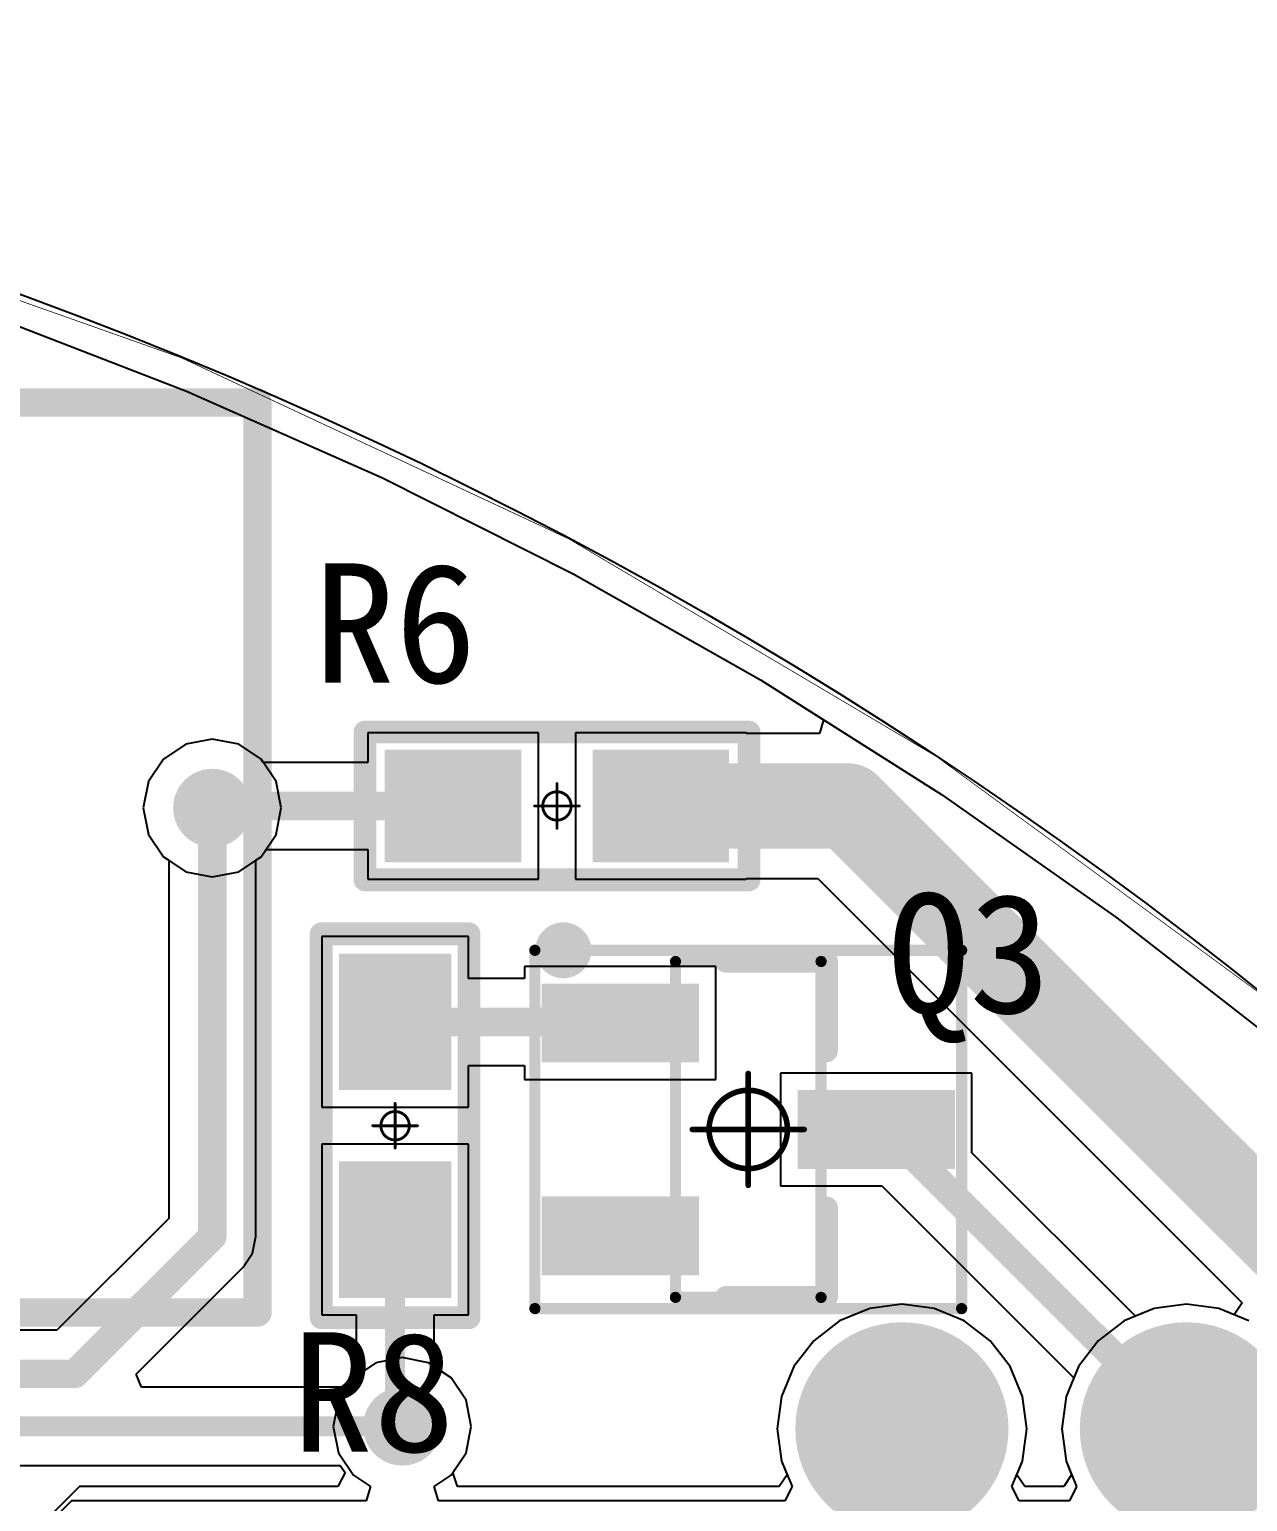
# Model space of a CAD drawing. Header units: millimetres. Extents: x 28 to 238, y 6 to 119.
# Drawn here: x 84.08 to 94.95, y 93.38 to 106.53 of the extents above; entities that cross this region are included whole.
import ezdxf

# ---------------------------------------------------------------- set-up
doc = ezdxf.new("R2010")
doc.units = ezdxf.units.MM
for name, color, linetype in [('BottomLayer', 5, 'Continuous'), ('BottomSolder', 6, 'Continuous'), ('KeepOutLayer', 6, 'Continuous'), ('Mechanical13', 56, 'Continuous'), ('Mechanical15', 56, 'Continuous'), ('MultiLayer', 9, 'Continuous'), ('PadHoleLayer', 156, 'Continuous'), ('TopLayer', 1, 'Continuous'), ('TopOverlay', 2, 'Continuous'), ('TopPaste', 8, 'Continuous'), ('TopSolder', 216, 'Continuous'), ('ViaHoleLayer', 16, 'Continuous')]:
    doc.layers.add(name, color=color, linetype=linetype)

# ---------------------------------------------------------------- blocks, each defined once
blk = doc.blocks.new('DIP6_300_11')
at = {"layer": 'BottomLayer', "const_width": 0.85}
for points in [[(3.385, 2.54, 1), (4.235, 2.54, 1)], [(-4.235, 0, 1), (-3.385, 0, 1)], [(3.385, 0, 1), (4.235, 0, 1)], [(-4.235, -2.54, 1), (-3.385, -2.54, 1)], [(3.385, -2.54, 1), (4.235, -2.54, 1)]]:
    blk.add_lwpolyline(points, format="xyb", close=True, dxfattribs=at)
at = {"layer": 'BottomLayer'}
blk.add_solid([(-4.66, 1.69), (-2.96, 1.69), (-4.66, 3.39), (-2.96, 3.39)], dxfattribs=at)
at = {"layer": 'BottomSolder', "const_width": 0.952}
for points in [[(3.334, 2.54, 1), (4.286, 2.54, 1)], [(-4.286, 0, 1), (-3.334, 0, 1)], [(3.334, 0, 1), (4.286, 0, 1)], [(-4.286, -2.54, 1), (-3.334, -2.54, 1)], [(3.334, -2.54, 1), (4.286, -2.54, 1)]]:
    blk.add_lwpolyline(points, format="xyb", close=True, dxfattribs=at)
at = {"layer": 'BottomSolder'}
blk.add_solid([(-4.762, 1.588), (-2.858, 1.588), (-4.762, 3.492), (-2.858, 3.492)], dxfattribs=at)
at = {"layer": 'Mechanical15', "const_width": 0.05}
for points in [[(0, -0.5), (0, 0.5)], [(0.5, 0), (-0.5, 0)]]:
    blk.add_lwpolyline(points, dxfattribs=at)
at = {"layer": 'Mechanical15'}
for points, const_width in [([(-0.012, 0.5, 1), (0.012, 0.5, 1)], 0.025), ([(0.35, 0, 1), (-0.35, 0, 1)], 0.05), ([(-0.512, 0, 1), (-0.487, 0, 1)], 0.025), ([(-0.362, 0, 1), (-0.337, 0, 1)], 0.025), ([(0.337, 0, 1), (0.362, 0, 1)], 0.025), ([(0.487, 0, 1), (0.512, 0, 1)], 0.025), ([(-0.012, -0.5, 1), (0.012, -0.5, 1)], 0.025)]:
    blk.add_lwpolyline(points, format="xyb", close=True, dxfattribs=dict(at, const_width=const_width))
at = {"layer": 'MultiLayer', "const_width": 0.85}
for points in [[(3.385, 2.54, 1), (4.235, 2.54, 1)], [(-4.235, 0, 1), (-3.385, 0, 1)], [(3.385, 0, 1), (4.235, 0, 1)], [(-4.235, -2.54, 1), (-3.385, -2.54, 1)], [(3.385, -2.54, 1), (4.235, -2.54, 1)]]:
    blk.add_lwpolyline(points, format="xyb", close=True, dxfattribs=at)
at = {"layer": 'MultiLayer'}
blk.add_solid([(-4.66, 1.69), (-2.96, 1.69), (-4.66, 3.39), (-2.96, 3.39)], dxfattribs=at)
at = {"layer": 'PadHoleLayer', "const_width": 0.4}
for points in [[(-4.01, 2.54, 1), (-3.61, 2.54, 1)], [(3.61, 2.54, 1), (4.01, 2.54, 1)], [(-4.01, 0, 1), (-3.61, 0, 1)], [(3.61, 0, 1), (4.01, 0, 1)], [(-4.01, -2.54, 1), (-3.61, -2.54, 1)], [(3.61, -2.54, 1), (4.01, -2.54, 1)]]:
    blk.add_lwpolyline(points, format="xyb", close=True, dxfattribs=at)
at = {"layer": 'TopLayer', "const_width": 0.85}
for points in [[(3.385, 2.54, 1), (4.235, 2.54, 1)], [(-4.235, 0, 1), (-3.385, 0, 1)], [(3.385, 0, 1), (4.235, 0, 1)], [(-4.235, -2.54, 1), (-3.385, -2.54, 1)], [(3.385, -2.54, 1), (4.235, -2.54, 1)]]:
    blk.add_lwpolyline(points, format="xyb", close=True, dxfattribs=at)
at = {"layer": 'TopLayer'}
blk.add_solid([(-4.66, 1.69), (-2.96, 1.69), (-4.66, 3.39), (-2.96, 3.39)], dxfattribs=at)
at = {"layer": 'TopOverlay'}
for points, const_width in [([(-3.556, 4.318, 1), (-4.064, 4.318, 1)], 0.508), ([(-4.191, 4.318, 1), (-3.937, 4.318, 1)], 0.254), ([(-3.683, 4.318, 1), (-3.429, 4.318, 1)], 0.254), ([(-2.603, 3.048, 1), (-2.477, 3.048, 1)], 0.127), ([(-2.603, 3.048, 1), (-2.477, 3.048, 1)], 0.127), ([(-0.825, 3.048, 1), (-0.699, 3.048, 1)], 0.127), ([(-0.825, 3.048, 1), (-0.699, 3.048, 1)], 0.127), ([(0.699, 3.048, 1), (0.825, 3.048, 1)], 0.127), ([(0.699, 3.048, 1), (0.825, 3.048, 1)], 0.127), ([(2.477, 3.048, 1), (2.603, 3.048, 1)], 0.127), ([(2.477, 3.048, 1), (2.603, 3.048, 1)], 0.127), ([(-1.651, 2.286, 1), (-1.905, 2.286, 1)], 0.381), ([(-2, 2.286, 1), (-1.81, 2.286, 1)], 0.191), ([(-1.746, 2.286, 1), (-1.556, 2.286, 1)], 0.191), ([(-0.064, 2.286, 1), (0.064, 2.286, 1)], 0.127), ([(-0.064, 2.286, 1), (0.064, 2.286, 1)], 0.127), ([(-2.603, -3.048, 1), (-2.477, -3.048, 1)], 0.127), ([(-2.603, -3.048, 1), (-2.477, -3.048, 1)], 0.127), ([(2.477, -3.048, 1), (2.603, -3.048, 1)], 0.127), ([(2.477, -3.048, 1), (2.603, -3.048, 1)], 0.127)]:
    blk.add_lwpolyline(points, format="xyb", close=True, dxfattribs=dict(at, const_width=const_width))
at = {"layer": 'TopOverlay', "const_width": 0.254}
for points in [[(-0.762, 3.048), (-2.54, 3.048)], [(-2.54, -3.048), (-2.54, 3.048)], [(2.54, 3.048), (0.762, 3.048)], [(2.54, -3.048), (2.54, 3.048)], [(2.54, -3.048), (-2.54, -3.048)]]:
    blk.add_lwpolyline(points, dxfattribs=at)
for points in [[(0, 2.286, -0.414214), (-0.762, 3.048)], [(0.762, 3.048, -0.414214), (0, 2.286)]]:
    blk.add_lwpolyline(points, format="xyb", dxfattribs=at)
at = {"layer": 'TopSolder', "const_width": 0.952}
for points in [[(3.334, 2.54, 1), (4.286, 2.54, 1)], [(-4.286, 0, 1), (-3.334, 0, 1)], [(3.334, 0, 1), (4.286, 0, 1)], [(-4.286, -2.54, 1), (-3.334, -2.54, 1)], [(3.334, -2.54, 1), (4.286, -2.54, 1)]]:
    blk.add_lwpolyline(points, format="xyb", close=True, dxfattribs=at)
at = {"layer": 'TopSolder'}
blk.add_solid([(-4.762, 1.588), (-2.858, 1.588), (-4.762, 3.492), (-2.858, 3.492)], dxfattribs=at)
blk = doc.blocks.new('VH3_96_LI_2P_32')
at = {"layer": 'BottomLayer', "const_width": 1.35}
blk.add_lwpolyline([(1.307, 0, 1), (2.657, 0, 1)], format="xyb", close=True, dxfattribs=at)
at = {"layer": 'BottomLayer'}
blk.add_solid([(-3.33, -1.35), (-0.63, -1.35), (-3.33, 1.35), (-0.63, 1.35)], dxfattribs=at)
at = {"layer": 'BottomSolder', "const_width": 1.452}
blk.add_lwpolyline([(1.257, 0, 1), (2.708, 0, 1)], format="xyb", close=True, dxfattribs=at)
at = {"layer": 'BottomSolder'}
blk.add_solid([(-3.432, -1.452), (-0.528, -1.452), (-3.432, 1.452), (-0.528, 1.452)], dxfattribs=at)
at = {"layer": 'Mechanical15', "const_width": 0.05}
for points in [[(0, 0.5), (0, -0.5)], [(-0.5, 0), (0.5, 0)]]:
    blk.add_lwpolyline(points, dxfattribs=at)
at = {"layer": 'Mechanical15'}
for points, const_width in [([(-0.012, 0.5, 1), (0.012, 0.5, 1)], 0.025), ([(0.35, 0, 1), (-0.35, 0, 1)], 0.05), ([(-0.512, 0, 1), (-0.487, 0, 1)], 0.025), ([(-0.362, 0, 1), (-0.337, 0, 1)], 0.025), ([(0.337, 0, 1), (0.362, 0, 1)], 0.025), ([(0.487, 0, 1), (0.512, 0, 1)], 0.025), ([(-0.012, -0.5, 1), (0.012, -0.5, 1)], 0.025)]:
    blk.add_lwpolyline(points, format="xyb", close=True, dxfattribs=dict(at, const_width=const_width))
at = {"layer": 'MultiLayer', "const_width": 1.35}
blk.add_lwpolyline([(1.307, 0, 1), (2.657, 0, 1)], format="xyb", close=True, dxfattribs=at)
at = {"layer": 'MultiLayer'}
blk.add_solid([(-3.33, -1.35), (-0.63, -1.35), (-3.33, 1.35), (-0.63, 1.35)], dxfattribs=at)
at = {"layer": 'PadHoleLayer', "const_width": 0.75}
for points in [[(-2.355, 0, 1), (-1.605, 0, 1)], [(1.607, 0, 1), (2.357, 0, 1)]]:
    blk.add_lwpolyline(points, format="xyb", close=True, dxfattribs=at)
at = {"layer": 'TopLayer', "const_width": 1.35}
blk.add_lwpolyline([(1.307, 0, 1), (2.657, 0, 1)], format="xyb", close=True, dxfattribs=at)
at = {"layer": 'TopLayer'}
blk.add_solid([(-3.33, -1.35), (-0.63, -1.35), (-3.33, 1.35), (-0.63, 1.35)], dxfattribs=at)
at = {"layer": 'TopOverlay', "const_width": 0.254}
for points in [[(-2.742, 3.556), (-2.742, 2.54)], [(-2.742, 3.556), (2.846, 3.556)], [(2.846, 3.556), (2.846, 2.54)], [(-4.063, 2.54), (-4.063, -4.572)], [(-4.063, 2.54), (4.065, 2.54)], [(4.065, 2.54), (4.065, -4.572)], [(4.065, 0), (4.065, -4.572)], [(-4.063, -4.572), (-2.336, -4.572)], [(-2.336, -4.572), (4.065, -4.572)]]:
    blk.add_lwpolyline(points, dxfattribs=at)
at = {"layer": 'TopOverlay', "const_width": 0.127}
for points in [[(-2.805, 3.556, 1), (-2.678, 3.556, 1)], [(-2.805, 3.556, 1), (-2.678, 3.556, 1)], [(2.783, 3.556, 1), (2.91, 3.556, 1)], [(2.783, 3.556, 1), (2.91, 3.556, 1)], [(-4.126, 2.54, 1), (-3.999, 2.54, 1)], [(-4.126, 2.54, 1), (-3.999, 2.54, 1)], [(-2.805, 2.54, 1), (-2.678, 2.54, 1)], [(2.783, 2.54, 1), (2.91, 2.54, 1)], [(4.002, 2.54, 1), (4.129, 2.54, 1)], [(4.002, 2.54, 1), (4.129, 2.54, 1)], [(4.002, 0, 1), (4.129, 0, 1)], [(-4.126, -4.572, 1), (-3.999, -4.572, 1)], [(-4.126, -4.572, 1), (-3.999, -4.572, 1)], [(-2.399, -4.572, 1), (-2.272, -4.572, 1)], [(-2.399, -4.572, 1), (-2.272, -4.572, 1)], [(4.002, -4.572, 1), (4.129, -4.572, 1)], [(4.002, -4.572, 1), (4.129, -4.572, 1)], [(4.002, -4.572, 1), (4.129, -4.572, 1)]]:
    blk.add_lwpolyline(points, format="xyb", close=True, dxfattribs=at)
at = {"layer": 'TopSolder', "const_width": 1.452}
blk.add_lwpolyline([(1.257, 0, 1), (2.708, 0, 1)], format="xyb", close=True, dxfattribs=at)
at = {"layer": 'TopSolder'}
blk.add_solid([(-3.432, -1.452), (-0.528, -1.452), (-3.432, 1.452), (-0.528, 1.452)], dxfattribs=at)
blk = doc.blocks.new('SOT23_3N_46')
at = {"layer": 'Mechanical13', "const_width": 0.1}
for points in [[(-1.5, -0.65), (-1.5, 0.65)], [(1.5, 0.65), (-1.5, 0.65)], [(1.5, -0.65), (1.5, 0.65)], [(1.5, -0.65), (-1.5, -0.65)]]:
    blk.add_lwpolyline(points, dxfattribs=at)
at = {"layer": 'Mechanical13', "const_width": 0.05}
for points in [[(-1.525, 0.65, 1), (-1.475, 0.65, 1)], [(-1.525, 0.65, 1), (-1.475, 0.65, 1)], [(1.475, 0.65, 1), (1.525, 0.65, 1)], [(1.475, 0.65, 1), (1.525, 0.65, 1)], [(-1.525, -0.65, 1), (-1.475, -0.65, 1)], [(-1.525, -0.65, 1), (-1.475, -0.65, 1)], [(1.475, -0.65, 1), (1.525, -0.65, 1)], [(1.475, -0.65, 1), (1.525, -0.65, 1)]]:
    blk.add_lwpolyline(points, format="xyb", close=True, dxfattribs=at)
at = {"layer": 'Mechanical15'}
for points, const_width in [([(-1.6, -1.905), (-1.6, 1.905)], 0.1), ([(1.6, 1.905), (-1.6, 1.905)], 0.1), ([(1.6, -1.905), (1.6, 1.905)], 0.1), ([(0, -0.5), (0, 0.5)], 0.05), ([(0.5, 0), (-0.5, 0)], 0.05), ([(1.6, -1.905), (-1.6, -1.905)], 0.1)]:
    blk.add_lwpolyline(points, dxfattribs=dict(at, const_width=const_width))
for points, const_width in [([(-1.625, 1.905, 1), (-1.575, 1.905, 1)], 0.05), ([(-1.625, 1.905, 1), (-1.575, 1.905, 1)], 0.05), ([(1.575, 1.905, 1), (1.625, 1.905, 1)], 0.05), ([(1.575, 1.905, 1), (1.625, 1.905, 1)], 0.05), ([(-0.012, 0.5, 1), (0.012, 0.5, 1)], 0.025), ([(0.35, 0, 1), (-0.35, 0, 1)], 0.05), ([(-0.512, 0, 1), (-0.487, 0, 1)], 0.025), ([(-0.362, 0, 1), (-0.337, 0, 1)], 0.025), ([(0.337, 0, 1), (0.362, 0, 1)], 0.025), ([(0.487, 0, 1), (0.512, 0, 1)], 0.025), ([(-0.012, -0.5, 1), (0.012, -0.5, 1)], 0.025), ([(-1.625, -1.905, 1), (-1.575, -1.905, 1)], 0.05), ([(-1.625, -1.905, 1), (-1.575, -1.905, 1)], 0.05), ([(1.575, -1.905, 1), (1.625, -1.905, 1)], 0.05), ([(1.575, -1.905, 1), (1.625, -1.905, 1)], 0.05)]:
    blk.add_lwpolyline(points, format="xyb", close=True, dxfattribs=dict(at, const_width=const_width))
at = {"layer": 'TopLayer'}
for points in [[(0.25, 1.743), (-0.25, 1.743), (0.25, 0.543), (-0.25, 0.543)], [(-0.7, -0.543), (-1.2, -0.543), (-0.7, -1.743), (-1.2, -1.743)], [(1.2, -0.543), (0.7, -0.543), (1.2, -1.743), (0.7, -1.743)]]:
    blk.add_solid(points, dxfattribs=at)
at = {"layer": 'TopOverlay', "const_width": 0.2}
for points in [[(-0.701, 0.7), (-1.501, 0.7)], [(-1.501, -0.2), (-1.501, 0.7)], [(1.499, 0.7), (0.699, 0.7)], [(1.499, -0.2), (1.499, 0.7)]]:
    blk.add_lwpolyline(points, dxfattribs=at)
at = {"layer": 'TopOverlay'}
for points, const_width in [([(-1.551, 0.7, 1), (-1.451, 0.7, 1)], 0.1), ([(-1.551, 0.7, 1), (-1.451, 0.7, 1)], 0.1), ([(-0.751, 0.7, 1), (-0.651, 0.7, 1)], 0.1), ([(0.649, 0.7, 1), (0.749, 0.7, 1)], 0.1), ([(1.449, 0.7, 1), (1.549, 0.7, 1)], 0.1), ([(1.449, 0.7, 1), (1.549, 0.7, 1)], 0.1), ([(-1.551, -0.2, 1), (-1.451, -0.2, 1)], 0.1), ([(1.449, -0.2, 1), (1.549, -0.2, 1)], 0.1), ([(-1.475, -1.651, 1), (-1.725, -1.651, 1)], 0.25), ([(-1.788, -1.651, 1), (-1.663, -1.651, 1)], 0.125), ([(-1.538, -1.651, 1), (-1.413, -1.651, 1)], 0.125)]:
    blk.add_lwpolyline(points, format="xyb", close=True, dxfattribs=dict(at, const_width=const_width))
at = {"layer": 'TopPaste'}
for points in [[(0.25, 1.743), (-0.25, 1.743), (0.25, 0.543), (-0.25, 0.543)], [(-0.7, -0.543), (-1.2, -0.543), (-0.7, -1.743), (-1.2, -1.743)], [(1.2, -0.543), (0.7, -0.543), (1.2, -1.743), (0.7, -1.743)]]:
    blk.add_solid(points, dxfattribs=at)
at = {"layer": 'TopSolder'}
for points in [[(0.352, 1.845), (-0.352, 1.845), (0.352, 0.441), (-0.352, 0.441)], [(-0.598, -0.441), (-1.302, -0.441), (-0.598, -1.845), (-1.302, -1.845)], [(1.302, -0.441), (0.598, -0.441), (1.302, -1.845), (0.598, -1.845)]]:
    blk.add_solid(points, dxfattribs=at)
blk = doc.blocks.new('R_0603_M_50')
at = {"layer": 'Mechanical15'}
for points, const_width in [([(0.127, 0, 1), (-0.127, 0, 1)], 0.0254), ([(-0.006, 0.2, 1), (0.006, 0.2, 1)], 0.0127), ([(-0.206, 0, 1), (-0.194, 0, 1)], 0.0127), ([(-0.133, 0, 1), (-0.121, 0, 1)], 0.0127), ([(0.121, 0, 1), (0.133, 0, 1)], 0.0127), ([(0.194, 0, 1), (0.206, 0, 1)], 0.0127), ([(-0.006, -0.2, 1), (0.006, -0.2, 1)], 0.0127)]:
    blk.add_lwpolyline(points, format="xyb", close=True, dxfattribs=dict(at, const_width=const_width))
at = {"layer": 'Mechanical15', "const_width": 0.0254}
for points in [[(0, -0.2), (0, 0.2)], [(-0.2, 0), (0.2, 0)]]:
    blk.add_lwpolyline(points, dxfattribs=at)
at = {"layer": 'TopLayer'}
for points in [[(-1.435, -0.4), (-0.419, -0.4), (-1.435, 0.4), (-0.419, 0.4)], [(0.419, -0.4), (1.435, -0.4), (0.419, 0.4), (1.435, 0.4)]]:
    blk.add_solid(points, dxfattribs=at)
at = {"layer": 'TopOverlay', "const_width": 0.203}
for points in [[(-1.714, -0.66), (-1.714, 0.66)], [(-1.714, 0.66), (1.714, 0.66)], [(1.714, -0.66), (1.714, 0.66)], [(-1.714, -0.66), (1.714, -0.66)]]:
    blk.add_lwpolyline(points, dxfattribs=at)
at = {"layer": 'TopOverlay', "const_width": 0.102}
for points in [[(-1.765, 0.66, 1), (-1.664, 0.66, 1)], [(-1.765, 0.66, 1), (-1.664, 0.66, 1)], [(1.664, 0.66, 1), (1.765, 0.66, 1)], [(1.664, 0.66, 1), (1.765, 0.66, 1)], [(-1.765, -0.66, 1), (-1.664, -0.66, 1)], [(-1.765, -0.66, 1), (-1.664, -0.66, 1)], [(1.664, -0.66, 1), (1.765, -0.66, 1)], [(1.664, -0.66, 1), (1.765, -0.66, 1)]]:
    blk.add_lwpolyline(points, format="xyb", close=True, dxfattribs=at)
at = {"layer": 'TopPaste'}
for points in [[(-1.435, -0.4), (-0.419, -0.4), (-1.435, 0.4), (-0.419, 0.4)], [(0.419, -0.4), (1.435, -0.4), (0.419, 0.4), (1.435, 0.4)]]:
    blk.add_solid(points, dxfattribs=at)
at = {"layer": 'TopSolder'}
for points in [[(-1.537, -0.502), (-0.318, -0.502), (-1.537, 0.502), (-0.318, 0.502)], [(0.318, -0.502), (1.537, -0.502), (0.318, 0.502), (1.537, 0.502)]]:
    blk.add_solid(points, dxfattribs=at)
blk = doc.blocks.new('R_0603_M_51')
at = {"layer": 'Mechanical15'}
for points, const_width in [([(0.127, 0, 1), (-0.127, 0, 1)], 0.0254), ([(-0.006, 0.2, 1), (0.006, 0.2, 1)], 0.0127), ([(-0.206, 0, 1), (-0.194, 0, 1)], 0.0127), ([(-0.133, 0, 1), (-0.121, 0, 1)], 0.0127), ([(0.121, 0, 1), (0.133, 0, 1)], 0.0127), ([(0.194, 0, 1), (0.206, 0, 1)], 0.0127), ([(-0.006, -0.2, 1), (0.006, -0.2, 1)], 0.0127)]:
    blk.add_lwpolyline(points, format="xyb", close=True, dxfattribs=dict(at, const_width=const_width))
at = {"layer": 'Mechanical15', "const_width": 0.0254}
for points in [[(0, 0.2), (0, -0.2)], [(-0.2, 0), (0.2, 0)]]:
    blk.add_lwpolyline(points, dxfattribs=at)
at = {"layer": 'TopLayer'}
for points in [[(-1.435, -0.4), (-0.419, -0.4), (-1.435, 0.4), (-0.419, 0.4)], [(0.419, -0.4), (1.435, -0.4), (0.419, 0.4), (1.435, 0.4)]]:
    blk.add_solid(points, dxfattribs=at)
at = {"layer": 'TopOverlay', "const_width": 0.203}
for points in [[(-1.714, 0.66), (-1.714, -0.66)], [(-1.714, 0.66), (1.714, 0.66)], [(1.714, 0.66), (1.714, -0.66)], [(-1.714, -0.66), (1.714, -0.66)]]:
    blk.add_lwpolyline(points, dxfattribs=at)
at = {"layer": 'TopOverlay', "const_width": 0.102}
for points in [[(-1.765, 0.66, 1), (-1.664, 0.66, 1)], [(-1.765, 0.66, 1), (-1.664, 0.66, 1)], [(1.664, 0.66, 1), (1.765, 0.66, 1)], [(1.664, 0.66, 1), (1.765, 0.66, 1)], [(-1.765, -0.66, 1), (-1.664, -0.66, 1)], [(-1.765, -0.66, 1), (-1.664, -0.66, 1)], [(1.664, -0.66, 1), (1.765, -0.66, 1)], [(1.664, -0.66, 1), (1.765, -0.66, 1)]]:
    blk.add_lwpolyline(points, format="xyb", close=True, dxfattribs=at)
at = {"layer": 'TopPaste'}
for points in [[(-1.435, -0.4), (-0.419, -0.4), (-1.435, 0.4), (-0.419, 0.4)], [(0.419, -0.4), (1.435, -0.4), (0.419, 0.4), (1.435, 0.4)]]:
    blk.add_solid(points, dxfattribs=at)
at = {"layer": 'TopSolder'}
for points in [[(-1.537, -0.502), (-0.318, -0.502), (-1.537, 0.502), (-0.318, 0.502)], [(0.318, -0.502), (1.537, -0.502), (0.318, 0.502), (1.537, 0.502)]]:
    blk.add_solid(points, dxfattribs=at)

msp = doc.modelspace()

# ---------------------------------------------------------------- linework, layer by layer
msp.add_circle((70.558, 67.272), 39.25)
at = {"layer": 'BottomLayer'}
for p, q in [((83.694, 103.985), (85.48, 103.297)), ((85.48, 103.297), (87.23, 102.521)), ((87.23, 102.521), (88.939, 101.661)), ((88.939, 101.661), (90.604, 100.717)), ((90.604, 100.717), (92.221, 99.693)), ((85.711, 100.189), (85.476, 100.142)), ((85.947, 100.142), (85.711, 100.189)), ((85.476, 100.142), (85.276, 100.008)), ((86.147, 100.008), (85.947, 100.142)), ((85.276, 100.008), (85.142, 99.808)), ((86.28, 99.808), (86.147, 100.008)), ((85.142, 99.808), (85.095, 99.573)), ((86.327, 99.573), (86.28, 99.808)), ((92.221, 99.693), (93.786, 98.591)), ((85.095, 99.573), (85.142, 99.337)), ((86.28, 99.337), (86.327, 99.573)), ((85.142, 99.337), (85.276, 99.137)), ((86.147, 99.137), (86.28, 99.337)), ((85.276, 99.137), (85.323, 99.106)), ((86.1, 99.106), (86.147, 99.137)), ((85.323, 99.106), (85.323, 95.907)), ((86.1, 95.746), (86.1, 99.106)), ((93.786, 98.591), (95.295, 97.414)), ((85.323, 95.907), (84.324, 94.908)), ((86.07, 95.597), (86.1, 95.746)), ((85.986, 95.471), (86.07, 95.597)), ((85.031, 94.517), (85.986, 95.471)), ((91.58, 95.103), (91.312, 94.992)), ((91.868, 95.141), (91.58, 95.103)), ((92.157, 95.103), (91.868, 95.141)), ((92.425, 94.992), (92.157, 95.103)), ((94.12, 95.103), (93.852, 94.992)), ((94.408, 95.141), (94.12, 95.103)), ((94.697, 95.103), (94.408, 95.141)), ((94.965, 94.992), (94.697, 95.103)), ((91.312, 94.992), (91.081, 94.815)), ((92.656, 94.815), (92.425, 94.992)), ((93.852, 94.992), (93.621, 94.815)), ((84.324, 94.908), (77.072, 94.908)), ((91.081, 94.815), (90.904, 94.584)), ((92.833, 94.584), (92.656, 94.815)), ((93.621, 94.815), (93.444, 94.584)), ((87.407, 94.666), (87.171, 94.619)), ((87.642, 94.619), (87.407, 94.666)), ((87.171, 94.619), (86.971, 94.485)), ((87.842, 94.485), (87.642, 94.619)), ((90.904, 94.584), (90.793, 94.316)), ((92.944, 94.316), (92.833, 94.584)), ((93.444, 94.584), (93.333, 94.316)), ((85.08, 94.399), (85.031, 94.517)), ((86.914, 94.399), (85.08, 94.399)), ((86.971, 94.485), (86.914, 94.399)), ((87.976, 94.285), (87.842, 94.485)), ((88.023, 94.05), (87.976, 94.285)), ((90.793, 94.316), (90.755, 94.028)), ((92.982, 94.028), (92.944, 94.316)), ((93.333, 94.316), (93.295, 94.028)), ((87.976, 93.814), (88.023, 94.05)), ((90.755, 94.028), (90.793, 93.739)), ((92.944, 93.739), (92.982, 94.028)), ((93.295, 94.028), (93.333, 93.739)), ((87.859, 93.639), (87.976, 93.814)), ((77.904, 93.7), (86.853, 93.7)), ((86.896, 93.639), (86.831, 93.512)), ((86.853, 93.7), (86.896, 93.639)), ((87.9, 93.512), (87.859, 93.639)), ((90.843, 93.617), (90.773, 93.512)), ((90.793, 93.739), (90.843, 93.617)), ((92.894, 93.617), (92.944, 93.739)), ((92.964, 93.512), (92.894, 93.617)), ((93.383, 93.617), (93.313, 93.512)), ((93.333, 93.739), (93.383, 93.617)), ((84.524, 93.512), (82.739, 91.727)), ((86.831, 93.512), (84.524, 93.512)), ((90.773, 93.512), (87.9, 93.512)), ((93.313, 93.512), (92.964, 93.512))]:
    msp.add_line(p, q, dxfattribs=at)
for points, const_width in [([(85.536, 99.573, 1), (85.886, 99.573, 1)], 0.35), ([(85.648, 99.573, 1), (85.775, 99.573, 1)], 0.127), ([(85.648, 95.746, 1), (85.775, 95.746, 1)], 0.127), ([(85.648, 95.746, 1), (85.775, 95.746, 1)], 0.127), ([(84.421, 94.52, 1), (84.548, 94.52, 1)], 0.127), ([(84.421, 94.52, 1), (84.548, 94.52, 1)], 0.127), ([(87.232, 94.05, 1), (87.582, 94.05, 1)], 0.35), ([(87.362, 94.05, 1), (87.451, 94.05, 1)], 0.0889)]:
    msp.add_lwpolyline(points, format="xyb", close=True, dxfattribs=dict(at, const_width=const_width))
for points, const_width in [([(85.711, 95.746), (85.711, 99.573)], 0.254), ([(84.485, 94.52), (85.711, 95.746)], 0.254), ([(77.072, 94.52), (84.485, 94.52)], 0.254), ([(77.759, 94.05), (87.407, 94.05)], 0.178)]:
    msp.add_lwpolyline(points, dxfattribs=dict(at, const_width=const_width))
at = {"layer": 'KeepOutLayer', "const_width": 0.00645}
msp.add_lwpolyline([(34.052, 52.857, -3.804617), (64.049, 28.566)], format="xyb", dxfattribs=at)
msp.add_lwpolyline([(34.052, 52.857, -3.804617), (64.049, 28.566)], format="xyb", dxfattribs=at)
at = {"layer": 'MultiLayer', "const_width": 0.35}
for points in [[(85.536, 99.573, 1), (85.886, 99.573, 1)], [(87.232, 94.05, 1), (87.582, 94.05, 1)]]:
    msp.add_lwpolyline(points, format="xyb", close=True, dxfattribs=at)
at = {"layer": 'TopLayer'}
for p, q in [((83.694, 103.985), (85.48, 103.297)), ((85.48, 103.297), (87.23, 102.521)), ((87.23, 102.521), (88.939, 101.661)), ((88.939, 101.661), (90.604, 100.717)), ((90.604, 100.717), (91.167, 100.361)), ((91.167, 100.361), (91.132, 100.239)), ((85.711, 100.189), (85.476, 100.142)), ((85.947, 100.142), (85.711, 100.189)), ((88.623, 100.245), (87.099, 100.245)), ((87.099, 100.245), (87.099, 99.98)), ((88.623, 98.937), (88.623, 100.245)), ((90.478, 100.245), (88.954, 100.245)), ((88.954, 100.245), (88.954, 98.937)), ((90.478, 100.239), (90.478, 100.245)), ((91.132, 100.239), (90.478, 100.239)), ((85.476, 100.142), (85.276, 100.008)), ((86.147, 100.008), (85.947, 100.142)), ((85.276, 100.008), (85.142, 99.808)), ((86.166, 99.98), (86.147, 100.008)), ((87.099, 99.98), (86.166, 99.98)), ((85.142, 99.808), (85.095, 99.573)), ((85.095, 99.573), (85.142, 99.337)), ((85.142, 99.337), (85.276, 99.137)), ((85.276, 99.137), (85.476, 99.004)), ((85.947, 99.004), (86.147, 99.137)), ((86.147, 99.137), (86.191, 99.203)), ((86.191, 99.203), (87.099, 99.203)), ((87.099, 99.203), (87.099, 98.937)), ((85.476, 99.004), (85.711, 98.957)), ((85.711, 98.957), (85.947, 99.004)), ((87.099, 98.937), (88.623, 98.937)), ((88.954, 98.937), (90.478, 98.937)), ((90.478, 98.937), (90.478, 98.944)), ((90.478, 98.944), (91.116, 98.944)), ((91.116, 98.944), (94.907, 95.154)), ((87.997, 98.424), (86.689, 98.424)), ((86.689, 98.424), (86.689, 96.9)), ((87.997, 98.05), (87.997, 98.424)), ((90.207, 98.156), (88.499, 98.156)), ((88.499, 98.156), (88.499, 98.05)), ((90.207, 97.148), (90.207, 98.156)), ((88.499, 98.05), (87.997, 98.05)), ((87.997, 96.9), (87.997, 97.273)), ((87.997, 97.273), (88.499, 97.273)), ((88.499, 97.273), (88.499, 97.148)), ((92.493, 97.206), (90.785, 97.206)), ((90.785, 97.206), (90.785, 96.198)), ((92.493, 96.492), (92.493, 97.206)), ((88.499, 97.148), (90.207, 97.148)), ((86.689, 96.9), (87.997, 96.9)), ((87.997, 96.569), (86.689, 96.569)), ((86.689, 96.569), (86.689, 95.045)), ((87.997, 95.045), (87.997, 96.569)), ((93.952, 95.033), (92.493, 96.492)), ((90.785, 96.198), (91.689, 96.198)), ((91.689, 96.198), (93.403, 94.484)), ((91.58, 95.103), (91.312, 94.992)), ((91.868, 95.141), (91.58, 95.103)), ((92.157, 95.103), (91.868, 95.141)), ((92.425, 94.992), (92.157, 95.103)), ((94.12, 95.103), (93.952, 95.033)), ((94.408, 95.141), (94.12, 95.103)), ((94.697, 95.103), (94.408, 95.141)), ((94.835, 95.046), (94.697, 95.103)), ((94.907, 95.154), (94.835, 95.046)), ((86.689, 95.045), (86.994, 95.045)), ((86.994, 95.045), (86.994, 94.5)), ((87.693, 94.585), (87.693, 95.045)), ((87.693, 95.045), (87.997, 95.045)), ((91.312, 94.992), (91.081, 94.815)), ((92.656, 94.815), (92.425, 94.992)), ((91.081, 94.815), (90.904, 94.584)), ((92.833, 94.584), (92.656, 94.815)), ((87.842, 94.485), (87.693, 94.585)), ((90.904, 94.584), (90.793, 94.316)), ((92.944, 94.316), (92.833, 94.584)), ((86.971, 94.485), (86.838, 94.285)), ((86.994, 94.5), (86.971, 94.485)), ((87.976, 94.285), (87.842, 94.485)), ((93.403, 94.484), (93.333, 94.316)), ((86.838, 94.285), (86.791, 94.05)), ((88.023, 94.05), (87.976, 94.285)), ((90.793, 94.316), (90.755, 94.028)), ((92.982, 94.028), (92.944, 94.316)), ((93.333, 94.316), (93.295, 94.028)), ((86.791, 94.05), (86.838, 93.814)), ((87.976, 93.814), (88.023, 94.05)), ((90.755, 94.028), (90.793, 93.739)), ((92.944, 93.739), (92.982, 94.028)), ((93.295, 94.028), (93.333, 93.739)), ((86.838, 93.814), (86.971, 93.614)), ((87.842, 93.614), (87.976, 93.814)), ((86.971, 93.614), (87.123, 93.513)), ((87.691, 93.513), (87.842, 93.614)), ((90.793, 93.739), (90.887, 93.513)), ((92.85, 93.513), (92.944, 93.739)), ((93.333, 93.739), (93.427, 93.513)), ((87.123, 93.513), (87.085, 93.386)), ((87.729, 93.386), (87.691, 93.513)), ((90.887, 93.513), (90.823, 93.386)), ((92.914, 93.386), (92.85, 93.513)), ((93.427, 93.513), (93.363, 93.386)), ((84.455, 93.386), (82.708, 91.639)), ((87.085, 93.386), (84.455, 93.386)), ((90.823, 93.386), (87.729, 93.386)), ((93.363, 93.386), (92.914, 93.386))]:
    msp.add_line(p, q, dxfattribs=at)
for points, const_width in [([(85.536, 99.573, 1), (85.886, 99.573, 1)], 0.35), ([(89.525, 99.591, 1), (89.906, 99.591, 1)], 0.381), ([(91.194, 99.591, 1), (91.575, 99.591, 1)], 0.381), ([(91.194, 99.591, 1), (91.575, 99.591, 1)], 0.381), ([(85.648, 99.573, 1), (85.775, 99.573, 1)], 0.127), ([(85.666, 99.591, 1), (85.793, 99.591, 1)], 0.127), ([(85.666, 99.591, 1), (85.793, 99.591, 1)], 0.127), ([(87.798, 99.591, 1), (87.925, 99.591, 1)], 0.127), ([(87.28, 97.662, 1), (87.407, 97.662, 1)], 0.127), ([(89.28, 97.662, 1), (89.407, 97.662, 1)], 0.127), ([(91.575, 96.702, 1), (91.702, 96.702, 1)], 0.127), ([(91.671, 96.702, 1), (91.798, 96.702, 1)], 0.127), ([(91.671, 96.702, 1), (91.798, 96.702, 1)], 0.127), ([(87.299, 95.807, 1), (87.388, 95.807, 1)], 0.0889), ([(87.232, 94.05, 1), (87.582, 94.05, 1)], 0.35), ([(87.299, 94.113, 1), (87.388, 94.113, 1)], 0.0889), ([(87.299, 94.113, 1), (87.388, 94.113, 1)], 0.0889), ([(87.362, 94.05, 1), (87.451, 94.05, 1)], 0.0889), ([(94.345, 94.028, 1), (94.472, 94.028, 1)], 0.127)]:
    msp.add_lwpolyline(points, format="xyb", close=True, dxfattribs=dict(at, const_width=const_width))
for points, const_width in [([(89.716, 99.591), (91.385, 99.591)], 0.762), ([(91.385, 99.591), (96.948, 94.028)], 0.762), ([(85.711, 99.573), (85.73, 99.591)], 0.254), ([(85.73, 99.591), (87.861, 99.591)], 0.254), ([(87.343, 97.662), (89.343, 97.662)], 0.254), ([(91.639, 96.702), (91.734, 96.702)], 0.254), ([(91.734, 96.702), (94.408, 94.028)], 0.254), ([(87.343, 94.113), (87.343, 95.807)], 0.178), ([(87.343, 94.113), (87.407, 94.05)], 0.178)]:
    msp.add_lwpolyline(points, dxfattribs=dict(at, const_width=const_width))
at = {"layer": 'ViaHoleLayer', "const_width": 0.2}
for points in [[(85.611, 99.573, 1), (85.811, 99.573, 1)], [(87.307, 94.05, 1), (87.507, 94.05, 1)]]:
    msp.add_lwpolyline(points, format="xyb", close=True, dxfattribs=at)

# ---------------------------------------------------------------- block references
for name, p, rotation in [('VH3_96_LI_2P_32', (81.543, 99.13), 90), ('R_0603_M_51', (87.343, 96.735), 90), ('SOT23_3N_46', (90.496, 96.702), 270), ('DIP6_300_11', (94.408, 90.218), 270)]:
    msp.add_blockref(name, p, dxfattribs=dict(rotation=rotation))
msp.add_blockref('R_0603_M_50', (88.788, 99.591))

# ---------------------------------------------------------------- texts
at = {"layer": 'TopOverlay'}
for s, p in [('R6', (86.618, 100.691)), ('Q3', (91.744, 97.741)), ('R8', (86.424, 93.824))]:
    msp.add_text(s, height=1.0668, dxfattribs=at).set_placement(p)

doc.saveas('drawing.dxf')
